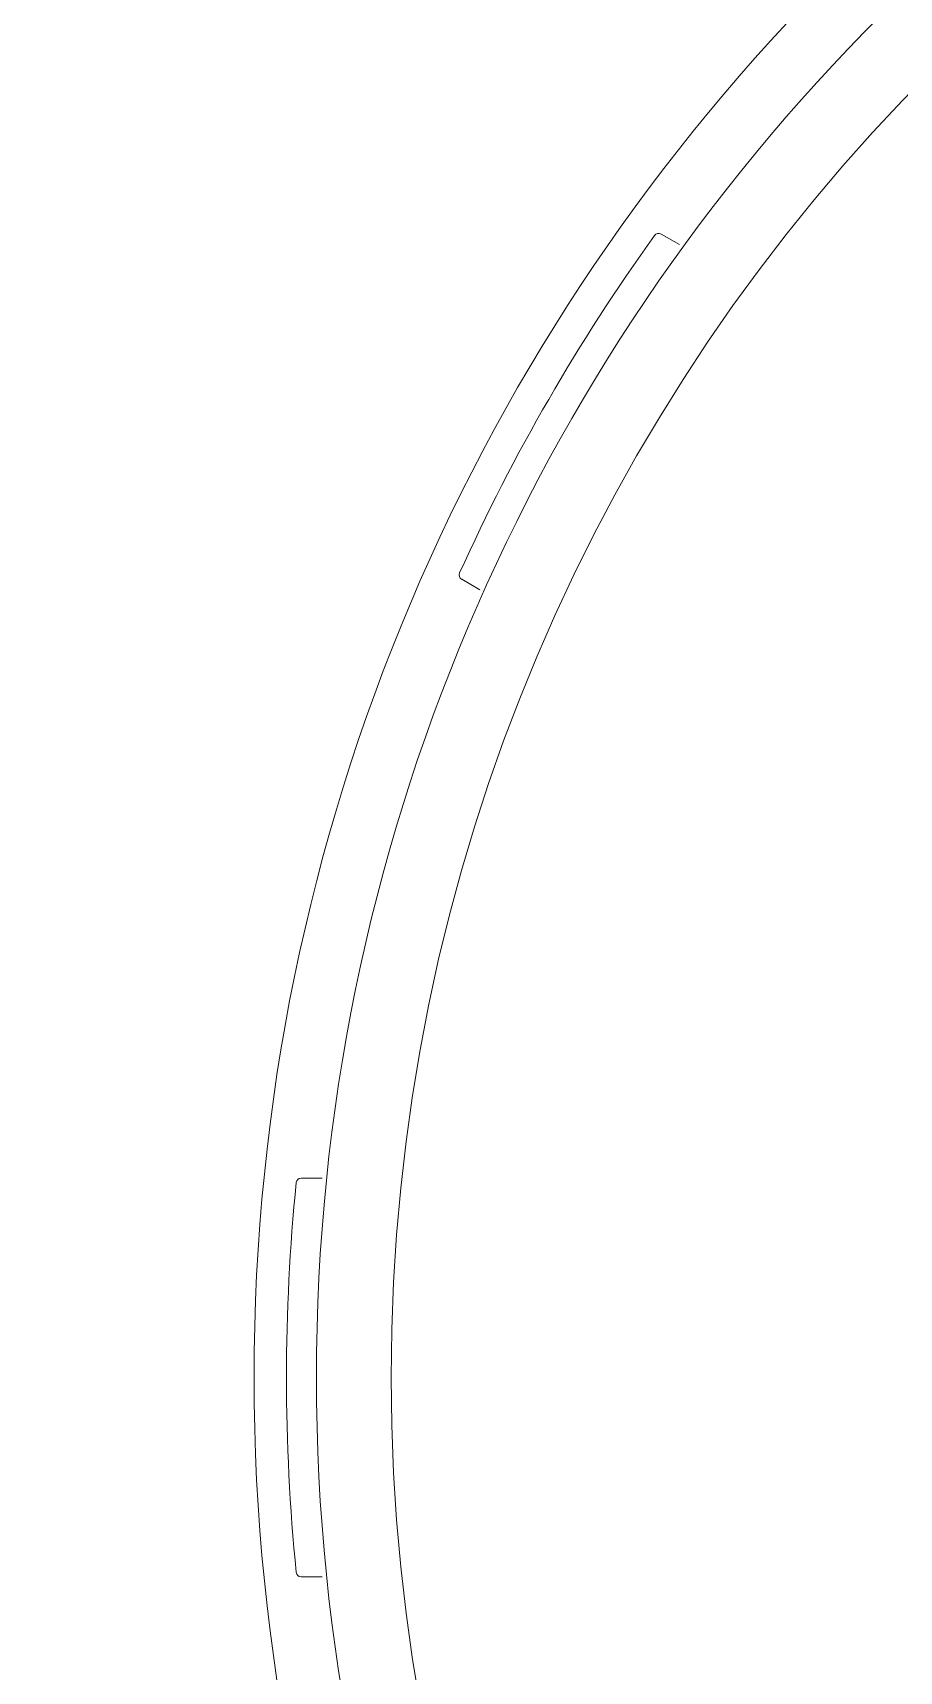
# Model space of a CAD drawing. Header units: inches. Extents: x 0 to 84, y -22 to 124.
# Drawn here: x 34.37 to 35.239, y 6.225 to 7.869 of the extents above; entities that cross this region are included whole.
import ezdxf

# ---------------------------------------------------------------- set-up
doc = ezdxf.new("R2010")
doc.units = ezdxf.units.IN
doc.header["$MEASUREMENT"] = 0
doc.layers.add('1', color=4, linetype='Continuous')

# ---------------------------------------------------------------- blocks, each defined once
blk = doc.blocks.new('FROG')
at = {"layer": '1', "color": 3, "lineweight": 5}
for p, q in [((-1.5868, 1.1471), (-1.5685, 1.1365)), ((-1.7685, 0.7901), (-1.7868, 0.8007)), ((-1.9478, 0.2), (-1.9266, 0.2)), ((-1.9266, -0.2), (-1.9478, -0.2))]:
    blk.add_line(p, q, dxfattribs=at)
at = {"layer": '1', "linetype": 'Continuous', "lineweight": 15}
for radius in [1.995, 1.9325, 1.8575]:
    blk.add_circle((0, 0), radius, dxfattribs=at)
at = {"layer": '1', "color": 3, "lineweight": 5}
for centre, radius, start, end in [((0, 0), 1.9625, 144.2829, 155.7171), ((-1.5893, 1.1428), 0.005, 60, 144.2829), ((-1.7843, 0.805), 0.005, 155.7171, 240), ((-1.9478, 0.195), 0.005, 90, 174.2829), ((0, 0), 1.9625, 174.2829, 185.7171), ((-1.9478, -0.195), 0.005, 185.7171, 270)]:
    blk.add_arc(centre, radius, start, end, dxfattribs=at)
blk = doc.blocks.new('spa frog')
at = {"layer": '1'}
blk.add_blockref('FROG', (0, 0), dxfattribs=at)
blk = doc.blocks.new('2020 RELAY')
at = {"layer": '1', "color": 3, "linetype": 'Continuous', "lineweight": 25}
for points, knots in [([(36.4802, 8.552), (36.3249, 8.552), (36.0144, 8.5287), (35.5595, 8.4247), (35.1986, 8.2825), (34.9258, 8.1375), (34.7304, 8.0139), (34.5761, 7.8992), (34.4732, 7.8131), (34.4229, 7.7686), (34.3947, 7.7428), (34.3771, 7.7265), (34.3141, 7.6678), (34.2021, 7.5635), (33.8695, 7.2536), (33.3653, 6.7839), (32.8611, 6.3142), (32.5285, 6.0043), (32.4165, 5.8999), (32.3534, 5.8412), (32.3359, 5.8249), (32.3076, 5.7992), (32.2573, 5.7548), (32.1542, 5.6688), (31.9998, 5.5542), (31.8043, 5.4308), (31.5313, 5.2862), (31.1702, 5.1444), (30.7153, 5.0406), (30.4048, 5.0174), (30.2495, 5.0174)], [0, 0, 0, 0, 0.0625, 0.125, 0.1875, 0.21875, 0.25, 0.28125, 0.296875, 0.304688, 0.308594, 0.3125, 0.314453, 0.34375, 0.375, 0.5, 0.625, 0.65625, 0.685547, 0.6875, 0.691406, 0.695312, 0.703125, 0.71875, 0.75, 0.78125, 0.8125, 0.875, 0.9375, 1, 1, 1, 1]), ([(32.3624, 6.034), (32.3639, 6.0355), (32.3689, 6.0405), (32.4259, 6.0975), (32.5369, 6.2084), (32.8661, 6.5378), (33.3653, 7.0369), (33.8645, 7.5361), (34.1938, 7.8654), (34.3047, 7.9763), (34.3624, 8.034), (34.3682, 8.0398), (34.3705, 8.0421)], [0.3112111, 0.3112111, 0.3112111, 0.3112111, 0.312076, 0.3140291, 0.343326, 0.374576, 0.499576, 0.624576, 0.655826, 0.6851229, 0.687076, 0.6883649, 0.6883649, 0.6883649, 0.6883649])]:
    blk.add_open_spline(points, degree=3, knots=knots, dxfattribs=at)
at = {"layer": '1'}
blk.add_blockref('spa frog', (36.5874, 6.0202), dxfattribs=at)

msp = doc.modelspace()

# ---------------------------------------------------------------- block references
msp.add_blockref('2020 RELAY', (0, 0.5))

doc.saveas('drawing.dxf')
